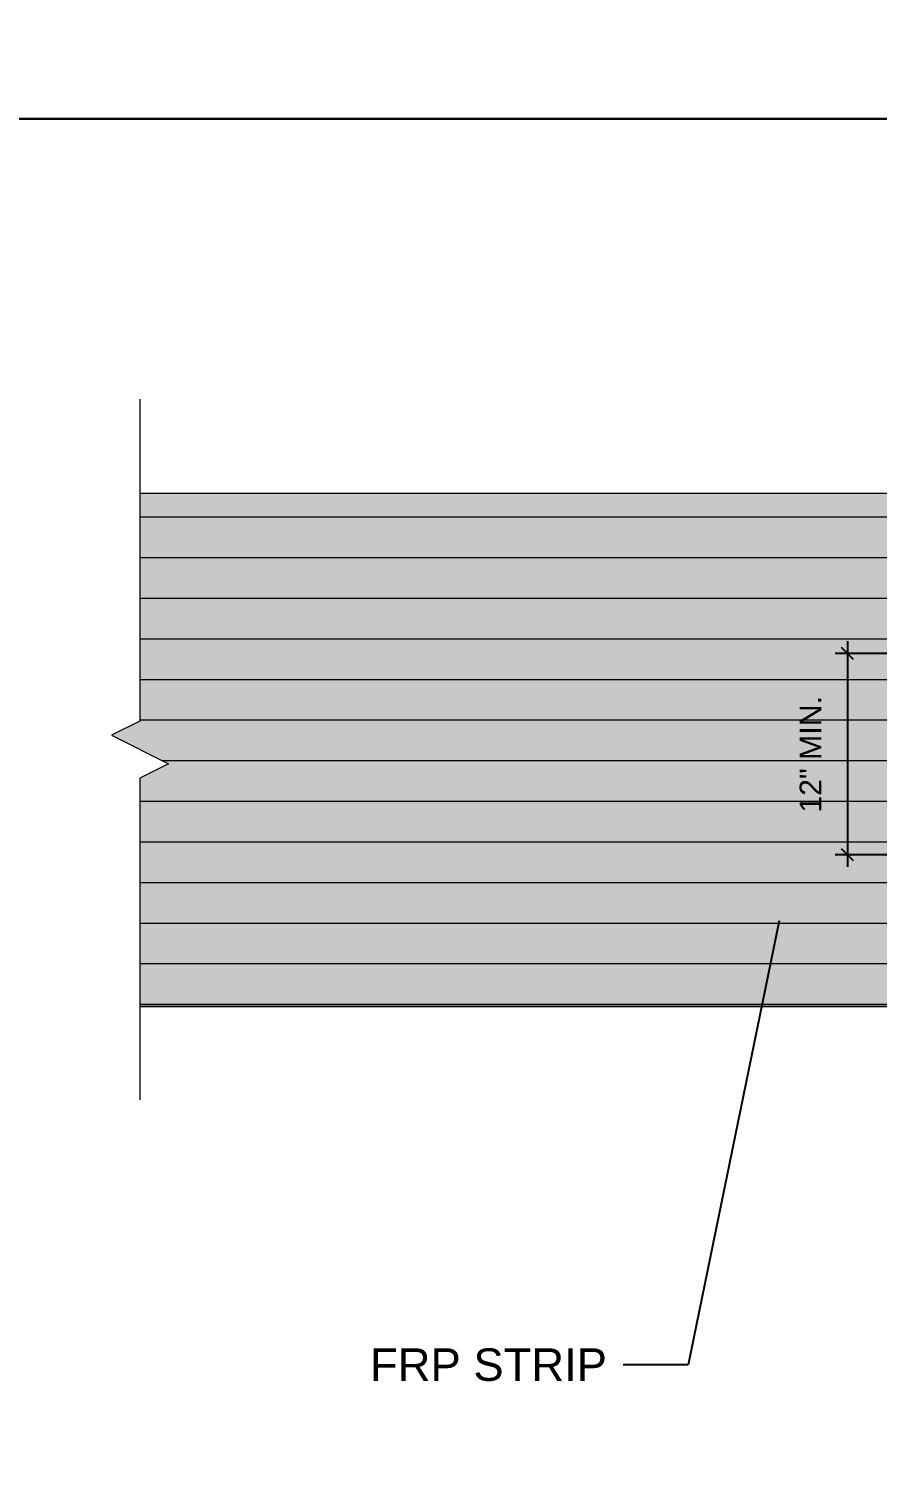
# Model space of a CAD drawing. Header units: inches. Extents: x 1159 to 9559, y -3650 to 1829.
# Drawn here: x 1356.6 to 1395.8, y 1323.9 to 1390.4 of the extents above; entities that cross this region are included whole.
import ezdxf
from ezdxf import colors
from ezdxf.entities.mleader import LeaderData, LeaderLine
from ezdxf.math import Vec2, Vec3

# ---------------------------------------------------------------- set-up
doc = ezdxf.new("R2010")
doc.units = ezdxf.units.IN
doc.header["$MEASUREMENT"] = 0
doc.header["$PDMODE"] = 3
doc.layers.get('Defpoints').update_dxf_attribs({"color": 190})
for name, color, linetype, lineweight in [('STN-ANNO-TEXT', 3, 'Continuous', 20), ('STN-DIM-2', 142, 'Continuous', 13), ('STN-FRP', 5, 'Continuous', 20), ('STN-GRAY-Sc-25', 254, 'Continuous', 20), ('STN-GRID-ID', 6, 'Continuous', 20)]:
    doc.layers.add(name, color=color, linetype=linetype, lineweight=lineweight)
doc.layers.add('STN-VPORT', color=30, linetype='Continuous', plot=False)
doc.styles.add('16', font='swiss.ttf', dxfattribs={"height": 1})
doc.styles.add('DIMENSIONS', font='swiss.ttf')
doc.dimstyles.new('Scale 16', dxfattribs={"dimscale": 16, "dimtxt": 0.0625, "dimasz": 0.035, "dimexe": 0.035, "dimexo": 0.0625, "dimgap": 0.035, "dimtad": 1, "dimdec": 0, "dimzin": 3, "dimdsep": 46, "dimlunit": 4, "dimtxsty": 'DIMENSIONS', "dimblk": 'ARCHTICK', "dimcen": 0.035, "dimdle": 0.035, "dimadec": 0, "dimazin": 0, "dimtfac": 0.5, "dimtdec": 0, "dimtix": 1, "dimtofl": 0, "dimtmove": 2, "dimatfit": 3, "dimfxl": 1, "dimfrac": 1, "dimtolj": 1, "dimtzin": 0, "dimarcsym": 0})

# ---------------------------------------------------------------- blocks, each defined once
blk = doc.blocks.new('_ArchTick')
at = {"color": 0, "linetype": 'ByBlock', "const_width": 0.15}
blk.add_lwpolyline([(-0.5, -0.5), (0.5, 0.5)], dxfattribs=at)
blk = doc.blocks.new('*D51')
at = {"layer": 'Defpoints', "color": 0, "transparency": 16777216}
for p in [(1401.543, 1361.537), (1394.392, 1352.239), (1405.428, 1352.239)]:
    blk.add_point(p, dxfattribs=at)
at = {"layer": 'STN-DIM-2', "color": 0, "lineweight": -2, "transparency": 16777216}
for p, q in [((1394.392, 1362.097), (1394.392, 1351.679)), ((1400.543, 1361.537), (1393.832, 1361.537)), ((1404.428, 1352.239), (1393.832, 1352.239))]:
    blk.add_line(p, q, dxfattribs=at)
at = {"layer": 'STN-DIM-2', "color": 0, "lineweight": -2, "transparency": 16777216, "xscale": 0.56, "yscale": 0.56, "zscale": 0.56}
for p, rotation in [((1394.392, 1361.537), 90), ((1394.392, 1352.239), 270)]:
    blk.add_blockref('_ArchTick', p, dxfattribs=dict(at, rotation=rotation))
at = {"layer": 'STN-DIM-2', "color": 0, "transparency": 16777216, "insert": (1392.689, 1356.873), "char_height": 1, "attachment_point": 5, "rotation": 90, "style": 'DIMENSIONS'}
blk.add_mtext('\\A1;{\\fArial|b0|i0|c0|p34;\\C0;12" MIN.}', dxfattribs=at)

msp = doc.modelspace()

# ---------------------------------------------------------------- hatches: boundary and pattern name
at = {"layer": 'STN-FRP'}
h = msp.add_hatch(dxfattribs=at)
h.set_pattern_fill('ANSI31', color=256, scale=15, angle=135)
h.set_pattern_definition([(180, (16414.657, 4142.8348), (-2e-16, -1.875), [])])
h.paths.add_polyline_path([(1361.722, 1368.935), (1361.722, 1358.404), (1360.406, 1357.754), (1363.039, 1356.438), (1361.722, 1355.771), (1361.722, 1345.239), (1467.657, 1345.231), (1467.657, 1355.771), (1468.973, 1356.438), (1466.34, 1357.754), (1467.657, 1358.404), (1467.657, 1368.927)])
at = {"layer": 'STN-GRAY-Sc-25'}
h = msp.add_hatch(color=256, dxfattribs=at)
h.dxf.hatch_style = 1
h.paths.add_polyline_path([(1467.657, 1358.404), (1467.657, 1368.927), (1361.722, 1368.935), (1361.722, 1358.404), (1360.406, 1357.737), (1363.039, 1356.42), (1361.722, 1355.771), (1361.722, 1345.239), (1467.657, 1345.231), (1467.657, 1355.771), (1468.973, 1356.42), (1466.34, 1357.737)])

# ---------------------------------------------------------------- linework, layer by layer
at = {"color": 0, "lineweight": 0}
msp.add_lwpolyline([(1361.722, 1345.239), (1467.657, 1345.239)], dxfattribs=at)
at = {"layer": 'STN-FRP'}
for points in [[(1361.722, 1368.935), (1467.657, 1368.927)], [(1467.657, 1345.231), (1361.722, 1345.239)]]:
    msp.add_lwpolyline(points, dxfattribs=at)
at = {"layer": 'STN-GRID-ID', "ltscale": 2}
msp.add_lwpolyline([(1361.722, 1373.271), (1361.722, 1358.404), (1360.406, 1357.754), (1363.039, 1356.438), (1361.722, 1355.771), (1361.722, 1340.921)], dxfattribs=at)
at = {"layer": 'STN-VPORT'}
msp.add_lwpolyline([(1209.254, 1647.896), (1592.757, 1647.896), (1592.757, 1386.218), (1209.254, 1386.218)], close=True, dxfattribs=at)

# ---------------------------------------------------------------- dimensions: what is measured, and where the dimension line sits
at = {"layer": 'STN-DIM-2'}
dim = msp.add_linear_dim(base=(1394.392, 1352.239), p1=(1401.543, 1361.537), p2=(1405.428, 1352.239), angle=90, text='{\\fArial|b0|i0|c0|p34;\\C0;12" MIN.}', dimstyle='Scale 16', override={"dimgap": 0.03}, dxfattribs=at)
dim.commit()
dim.dimension.update_dxf_attribs({"geometry": '*D51', "text_midpoint": (1392.689, 1356.873), "dimtype": 160})

# ---------------------------------------------------------------- next in the draw order: leaders
at = {"layer": 'STN-ANNO-TEXT'}
ml = msp.add_multileader_mtext('Standard', dxfattribs=at)
ml.set_content('{\\fArial|b0|i0|c0|p34;FRP STRIP}', color=256, style='16')
ml.set_leader_properties()
ml.build(insert=Vec2(0, 0))
ml.multileader.update_dxf_attribs({"dogleg_length": 3, "arrow_head_size": 1.5})
ctx = ml.context
ctx.base_point, ctx.char_height, ctx.arrow_head_size, ctx.landing_gap_size, ctx.plane_origin = Vec3(1371.86, 1328.684), 1.5, 1.5, 0.75, Vec3(1391.419, 1320.548)
ctx.text_align_type = 2
notes = []
notes.append((ctx, [(0, (1, 1, 0), (1387.041, 1328.684), (-1, 0), 3, [(0, [(1391.535, 1350.65)], 0, [])])]))
ctx.mtext.insert, ctx.mtext.alignment, ctx.mtext.flow_direction = Vec3(1383.291, 1329.447), 3, 5
ctx.mtext.has_bg_fill, ctx.mtext.bg_color, ctx.mtext.bg_scale_factor, ctx.mtext.bg_transparency, ctx.mtext.use_window_bg_color = 1, -1027028792, 1.5, 0, 1
for ctx, leaders in notes:
    for number, flags, end, landing, length, lines in leaders:
        leader = LeaderData()
        leader.index, (leader.has_last_leader_line, leader.has_dogleg_vector, leader.attachment_direction) = number, flags
        leader.last_leader_point, leader.dogleg_vector, leader.dogleg_length = Vec3(end), Vec3(landing), length
        for number, points, colour, breaks in lines:
            line = LeaderLine()
            line.index, line.vertices, line.color, line.breaks = number, Vec3.list(points), colors.encode_raw_color(colour), breaks
            leader.lines.append(line)
        ctx.leaders.append(leader)

# ---------------------------------------------------------------- next in the draw order: linework, layer by layer
at = {"layer": 'STN-VPORT'}
msp.add_lwpolyline([(1209.254, 1386.218), (1592.757, 1386.218), (1592.757, 1124.54), (1209.254, 1124.54)], close=True, dxfattribs=at)

doc.saveas('drawing.dxf')
